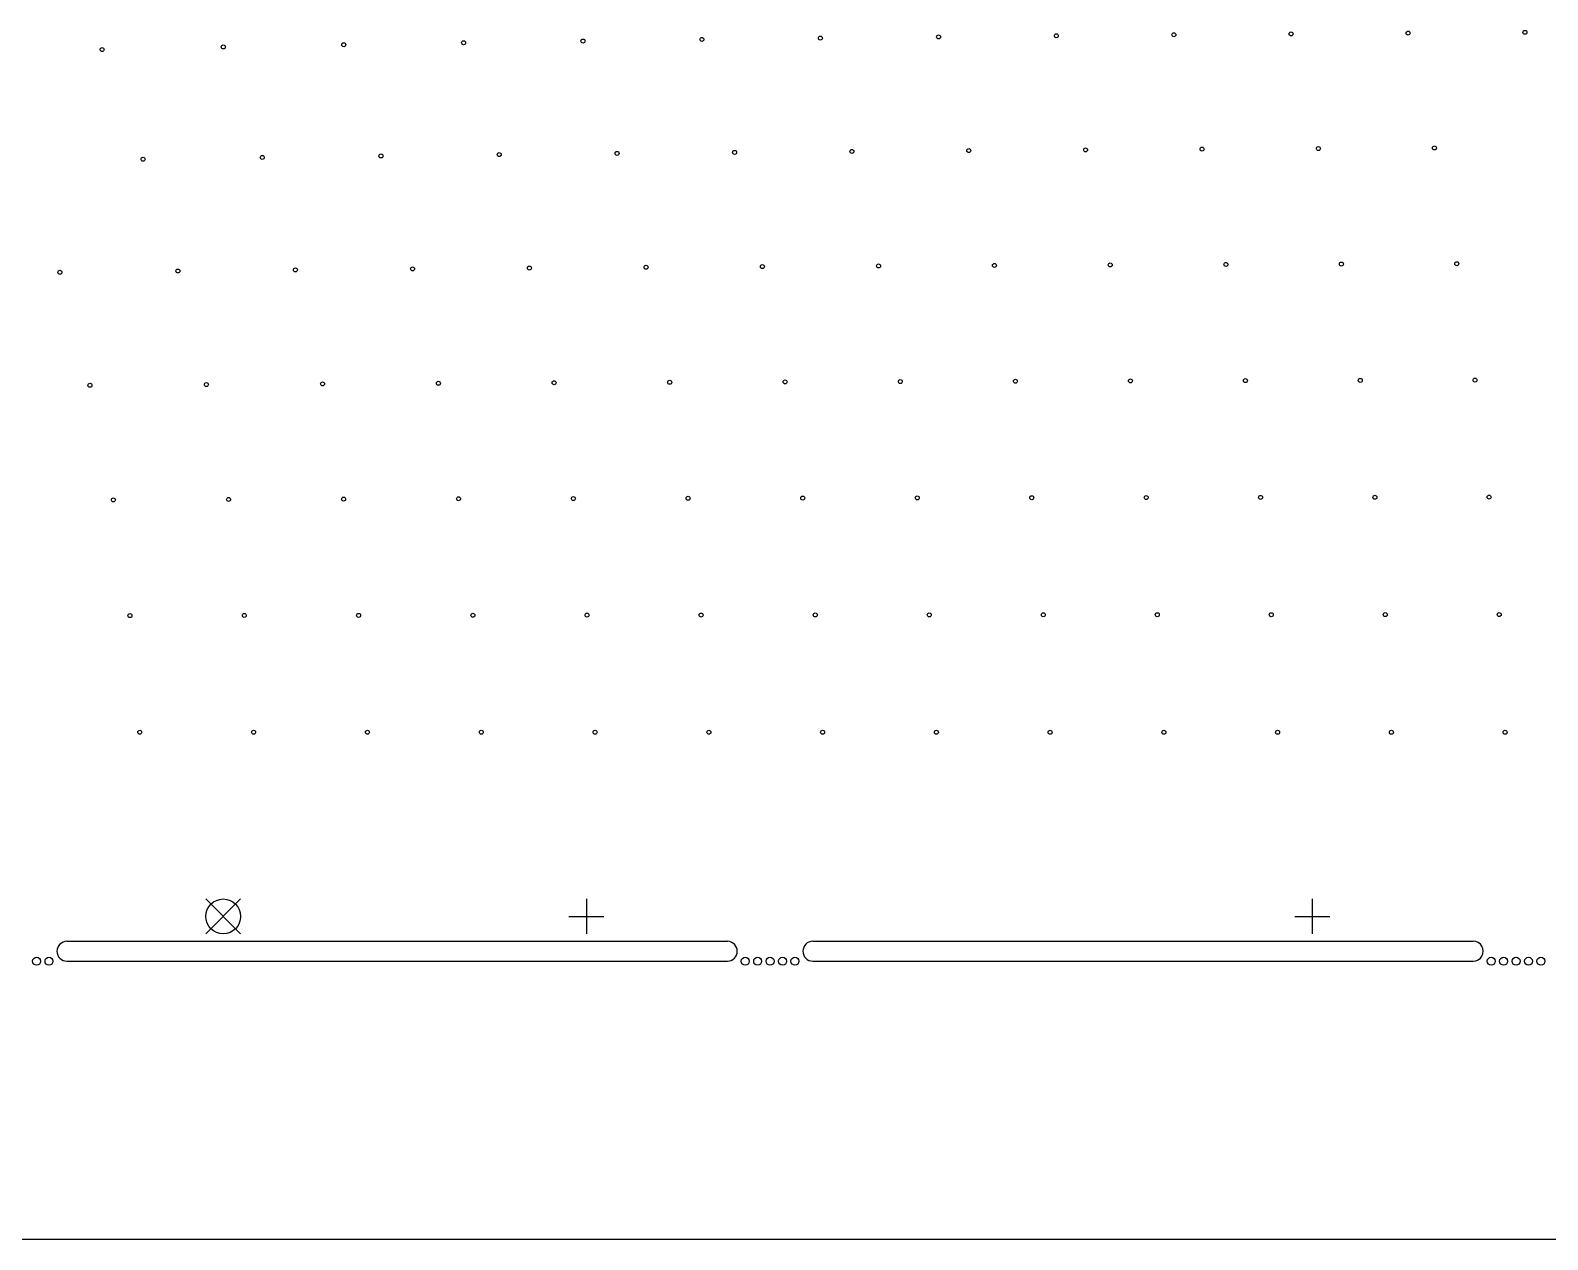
# Model space of a CAD drawing. Extents: x 37 to 649, y -63 to 570.
# Drawn here: x 189.4 to 342, y -40 to 81.6 of the extents above; entities that cross this region are included whole.
import ezdxf

# ---------------------------------------------------------------- set-up
doc = ezdxf.new("R2010")
doc.units = 0
doc.layers.add('BLACK', color=7, linetype='CONTINUOUS')

msp = doc.modelspace()

# ---------------------------------------------------------------- linework, layer by layer
at = {"layer": 'BLACK', "linetype": 'CONTINUOUS'}
for p, q in [((207.05, -5.75), (210.55, -9.25)), ((210.55, -5.75), (207.05, -9.25)), ((245.31, -5.75), (245.31, -9.25)), ((318.29, -5.75), (318.29, -9.25)), ((243.56, -7.5), (247.06, -7.5)), ((316.54, -7.5), (320.04, -7.5)), ((193.08, -10.003), (259.483, -10.003)), ((268.079999, -10.002), (334.482999, -10.002)), ((193.079999, -12.002999), (259.482999, -12.002999)), ((268.079998, -12.001999), (334.482998, -12.001999)), ((648.594, -39.996), (38.594, -39.996))]:
    msp.add_line(p, q, dxfattribs=at)
at = {"layer": 'BLACK'}
for centre, radius in [((256.922026, 80.658014), 0.2), ((268.836026, 80.795014), 0.2), ((280.713026, 80.918014), 0.2), ((292.558026, 81.028014), 0.2), ((304.373026, 81.128014), 0.2), ((316.163026, 81.219014), 0.2), ((327.929026, 81.301014), 0.2), ((339.674026, 81.376014), 0.2), ((196.623026, 79.649014), 0.2), ((208.804026, 79.908014), 0.2), ((220.916026, 80.133014), 0.2), ((232.968026, 80.330014), 0.2), ((244.968026, 80.504014), 0.2), ((200.738026, 68.622014), 0.2), ((212.723026, 68.798014), 0.2), ((224.657026, 68.951014), 0.2), ((236.546026, 69.086014), 0.2), ((248.397026, 69.205014), 0.2), ((260.213026, 69.310014), 0.2), ((271.999026, 69.404014), 0.2), ((283.758026, 69.488014), 0.2), ((295.494026, 69.564014), 0.2), ((307.207026, 69.633014), 0.2), ((318.902026, 69.695014), 0.2), ((330.578026, 69.752014), 0.2), ((263.003026, 57.829014), 0.2), ((274.680026, 57.890014), 0.2), ((286.339026, 57.945014), 0.2), ((297.980026, 57.994014), 0.2), ((309.607026, 58.039014), 0.2), ((321.220026, 58.080014), 0.2), ((332.821026, 58.118014), 0.2), ((192.375026, 57.253014), 0.2), ((204.234026, 57.384014), 0.2), ((216.051026, 57.497014), 0.2), ((227.833026, 57.596014), 0.2), ((239.582026, 57.683014), 0.2), ((251.305026, 57.760014), 0.2), ((195.397026, 45.892014), 0.2), ((207.102026, 45.969014), 0.2), ((218.780026, 46.037014), 0.2), ((230.435026, 46.096014), 0.2), ((242.069026, 46.148014), 0.2), ((253.686026, 46.195014), 0.2), ((265.287026, 46.236014), 0.2), ((276.874026, 46.273014), 0.2), ((288.450026, 46.306014), 0.2), ((300.014026, 46.336014), 0.2), ((311.569026, 46.364014), 0.2), ((323.116026, 46.389014), 0.2), ((334.654026, 46.412014), 0.2), ((197.749026, 34.373014), 0.2), ((209.333026, 34.413014), 0.2), ((220.901026, 34.449014), 0.2), ((232.457026, 34.480014), 0.2), ((244.001026, 34.508014), 0.2), ((255.534026, 34.532014), 0.2), ((267.060026, 34.554014), 0.2), ((278.577026, 34.574014), 0.2), ((290.088026, 34.592014), 0.2), ((301.592026, 34.608014), 0.2), ((313.091026, 34.623014), 0.2), ((324.586026, 34.636014), 0.2), ((336.076026, 34.648014), 0.2), ((199.422026, 22.735014), 0.2), ((210.919026, 22.751014), 0.2), ((222.409026, 22.765014), 0.2), ((233.894026, 22.777014), 0.2), ((245.373026, 22.788014), 0.2), ((256.847026, 22.797014), 0.2), ((268.318026, 22.806014), 0.2), ((279.786026, 22.813014), 0.2), ((291.250026, 22.820014), 0.2), ((302.712026, 22.827014), 0.2), ((314.171026, 22.832014), 0.2), ((325.629026, 22.838014), 0.2), ((337.084026, 22.843014), 0.2), ((200.412026, 11.020014), 0.2), ((211.856026, 11.019014), 0.2), ((223.300026, 11.018014), 0.2), ((234.742026, 11.017014), 0.2), ((246.182026, 11.016014), 0.2), ((257.622026, 11.015014), 0.2), ((269.060026, 11.014014), 0.2), ((280.498026, 11.013014), 0.2), ((291.935026, 11.012014), 0.2), ((303.372026, 11.011014), 0.2), ((314.808026, 11.010014), 0.2), ((326.243026, 11.009014), 0.2), ((337.678026, 11.009014), 0.2), ((208.8, -7.5), 1.75), ((190.03, -12.002), 0.4), ((191.28, -12.002), 0.4), ((261.28, -12.002), 0.4), ((262.53, -12.002), 0.4), ((263.78, -12.002), 0.4), ((265.03, -12.002), 0.4), ((266.28, -12.002), 0.4), ((336.28, -12.002), 0.4), ((337.53, -12.002), 0.4), ((338.78, -12.002), 0.4), ((340.03, -12.002), 0.4), ((341.28, -12.002), 0.4)]:
    msp.add_circle(centre, radius, dxfattribs=at)
for centre, start, end in [((193.08, -11.003), -270, -90), ((259.483, -11.003), -90, 90), ((268.08, -11.002), -269.9999427, -90.0000573), ((334.483, -11.002), -90.0000573, 90.0000573)]:
    msp.add_arc(centre, 1, start, end, dxfattribs=at)

doc.saveas('drawing.dxf')
